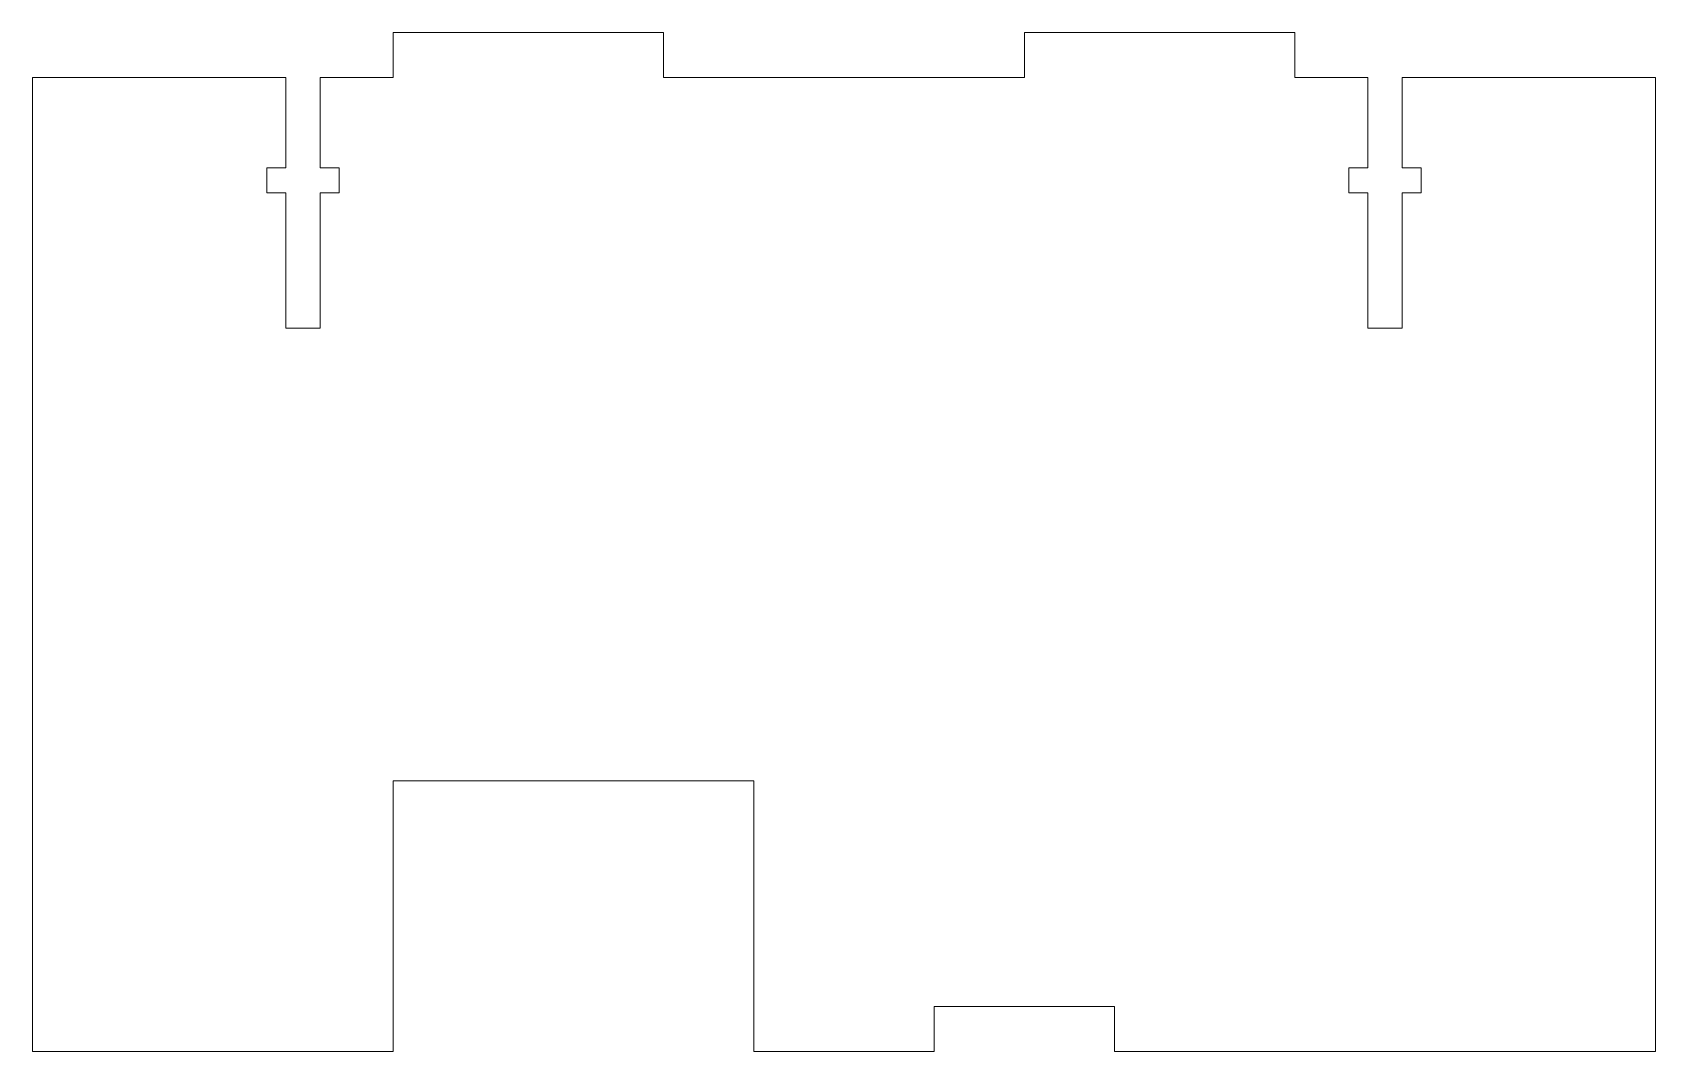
# Model space of a CAD drawing. Header units: inches. Extents: x 0 to 14.5, y 0 to 24.
# Drawn here: x 10.03 to 14.53, y 21.168 to 23.993 of the extents above; entities outside this region: 2.
import ezdxf

# ---------------------------------------------------------------- set-up
doc = ezdxf.new("R2010")
doc.units = ezdxf.units.IN
doc.header["$MEASUREMENT"] = 0
doc.styles.add('SLDTEXTSTYLE0', font='TXT', dxfattribs={"width": 0.7})

msp = doc.modelspace()

# ---------------------------------------------------------------- linework, layer by layer
at = {"color": 7, "linetype": 'Continuous', "lineweight": 15}
for p, q in [((11.0301, 23.8675), (11.0301, 23.9925)), ((11.0301, 23.9925), (11.7801, 23.9925)), ((11.7801, 23.9925), (11.7801, 23.8675)), ((12.7801, 23.8675), (12.7801, 23.9925)), ((12.7801, 23.9925), (13.5301, 23.9925)), ((13.5301, 23.9925), (13.5301, 23.8675)), ((10.0301, 21.1675), (10.0301, 23.8675)), ((10.0301, 23.8675), (10.7326, 23.8675)), ((10.7326, 23.8675), (10.7326, 23.6175)), ((10.8276, 23.6175), (10.8276, 23.8675)), ((10.8276, 23.8675), (11.0301, 23.8675)), ((11.7801, 23.8675), (12.7801, 23.8675)), ((13.5301, 23.8675), (13.7326, 23.8675)), ((13.7326, 23.8675), (13.7326, 23.6175)), ((13.8276, 23.6175), (13.8276, 23.8675)), ((13.8276, 23.8675), (14.5301, 23.8675)), ((14.5301, 23.8675), (14.5301, 21.1675)), ((10.6801, 23.6175), (10.7326, 23.6175)), ((10.6801, 23.6175), (10.6801, 23.5475)), ((10.8276, 23.6175), (10.8801, 23.6175)), ((10.8801, 23.5475), (10.8801, 23.6175)), ((13.6801, 23.6175), (13.7326, 23.6175)), ((13.6801, 23.6175), (13.6801, 23.5475)), ((13.8276, 23.6175), (13.8801, 23.6175)), ((13.8801, 23.5475), (13.8801, 23.6175)), ((10.7326, 23.5475), (10.6801, 23.5475)), ((10.7326, 23.5475), (10.7326, 23.1725)), ((10.8276, 23.1725), (10.8276, 23.5475)), ((10.8801, 23.5475), (10.8276, 23.5475)), ((13.7326, 23.5475), (13.6801, 23.5475)), ((13.7326, 23.5475), (13.7326, 23.1725)), ((13.8276, 23.1725), (13.8276, 23.5475)), ((13.8801, 23.5475), (13.8276, 23.5475)), ((10.7326, 23.1725), (10.8276, 23.1725)), ((13.7326, 23.1725), (13.8276, 23.1725)), ((11.0301, 21.9175), (11.0301, 21.1675)), ((12.0301, 21.9175), (11.0301, 21.9175)), ((12.0301, 21.1675), (12.0301, 21.9175)), ((13.0301, 21.2925), (12.5301, 21.2925)), ((12.5301, 21.2925), (12.5301, 21.1675)), ((13.0301, 21.1675), (13.0301, 21.2925)), ((11.0301, 21.1675), (10.0301, 21.1675)), ((12.5301, 21.1675), (12.0301, 21.1675)), ((14.5301, 21.1675), (13.0301, 21.1675))]:
    msp.add_line(p, q, dxfattribs=at)

# ---------------------------------------------------------------- texts
at = {"color": 7, "linetype": 'Continuous', "char_height": 0.572807, "attachment_point": 1, "style": 'SLDTEXTSTYLE0'}
for s, insert in [('SolidWorks Educational Edition.', (0, 1.5976)), ('For Instructional Use Only.', (0, 0.7384))]:
    msp.add_mtext(s, dxfattribs=dict(at, insert=insert))

doc.saveas('drawing.dxf')
